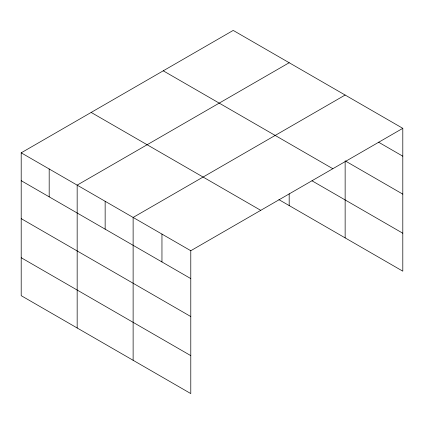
<?xml version="1.0" encoding="UTF-8"?>
<svg xmlns="http://www.w3.org/2000/svg" width="424" height="424" viewBox="0 0 424 424"><rect width="100%" height="100%" fill="white"/><g stroke="black" fill="none" stroke-linecap="round" stroke-linejoin="round"><path stroke-width="0.64" d="M21.2 152.826L190.784 250.732L190.784 393.583L21.2 295.671L21.2 152.826L233.216 30.417L402.8 128.329L402.8 271.175L278.902 199.64M289.179 62.731L77.163 185.134L77.163 327.98M345.141 95.04L133.125 217.443L133.125 360.294M190.784 250.732L402.8 128.329M378.494 142.157L402.8 156.191M345.141 160.85L402.8 194.139M163.251 70.813L332.835 168.72M312.022 180.82L402.8 233.232M91.165 112.429L260.749 210.341M21.2 180.688L190.784 278.6M21.2 218.636L190.784 316.543M21.2 257.728L190.784 355.635M345.141 161.502L345.141 237.885M289.179 193.8L289.179 205.576M161.957 234.09L161.957 261.952M105.147 201.289L105.147 229.156M49.184 168.98L49.184 196.842"/></g></svg>
